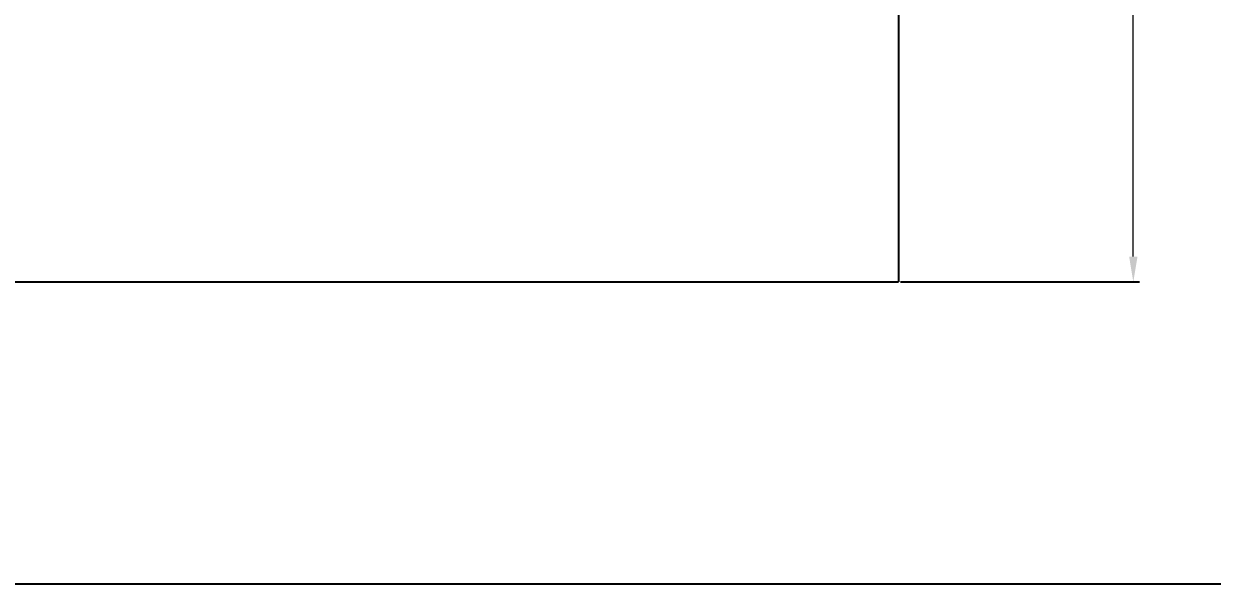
# Model space of a CAD drawing. Header units: inches. Extents: x -7545 to -4445, y -11039 to -8939.
# Drawn here: x -5875 to -4935, y -11039 to -10596 of the extents above; entities that cross this region are included whole.
import ezdxf

# ---------------------------------------------------------------- set-up
doc = ezdxf.new("R2010")
doc.units = ezdxf.units.IN
doc.header["$LTSCALE"] = 50
doc.header["$MEASUREMENT"] = 0
doc.layers.add('1', color=1, linetype='Continuous')
doc.layers.add('5', color=5, linetype='Continuous')
doc.styles.get("Standard").update_dxf_attribs({"font": 'txt.shx', "bigfont": 'whgtxt.shx'})
doc.dimstyles.get("Standard").update_dxf_attribs({"dimtxt": 20, "dimasz": 20, "dimexe": 5, "dimexo": 1.5, "dimgap": 10, "dimtad": 0, "dimtoh": 1, "dimdec": 0, "dimzin": 0, "dimdsep": 46, "dimtxsty": 'Standard', "dimcen": 0, "dimclrd": 3, "dimclre": 3, "dimclrt": 2, "dimadec": 0, "dimazin": 3, "dimtfac": 1, "dimtdec": 0, "dimtofl": 0, "dimtmove": 0, "dimatfit": 3, "dimfxl": 0, "dimtolj": 1, "dimtzin": 0, "dimlwd": 0, "dimlwe": 25, "dimarcsym": 0})

# ---------------------------------------------------------------- blocks, each defined once
blk = doc.blocks.new('*D18')
at = {"color": 3, "linetype": 'Continuous', "lineweight": 25}
for p, q in [((-5138.14, -10119.89), (-4992.13, -10119.89)), ((-5181.44, -10800.24), (-4992.13, -10800.24))]:
    blk.add_line(p, q, dxfattribs=at)
at = {"color": 3, "linetype": 'Continuous', "lineweight": 0}
for p, q in [((-4997.13, -10139.89), (-4997.13, -10440.07)), ((-4997.13, -10780.24), (-4997.13, -10480.07))]:
    blk.add_line(p, q, dxfattribs=at)
at = {"color": 3}
for points in [[(-5000.46, -10139.89), (-4993.79, -10139.89), (-4997.13, -10119.89)], [(-5000.46, -10780.24), (-4993.79, -10780.24), (-4997.13, -10800.24)]]:
    blk.add_solid(points, dxfattribs=at)
at = {"layer": 'DEFPOINTS', "color": 0}
for p in [(-5139.64, -10119.89), (-5182.94, -10800.24), (-4997.13, -10800.24)]:
    blk.add_point(p, dxfattribs=at)
at = {"color": 2, "insert": (-4997.13, -10460.07), "char_height": 20, "attachment_point": 5}
blk.add_mtext('\\A1;680', dxfattribs=at)

msp = doc.modelspace()

# ---------------------------------------------------------------- linework, layer by layer
msp.add_line((-5182.94, -10177.55), (-5182.94, -10800.24))
at = {"layer": '1'}
for p in [(-5182.94, -9900.24), (-6954.07, -10800.24)]:
    msp.add_line(p, (-5182.94, -10800.24), dxfattribs=at)
at = {"layer": '5', "color": 212}
msp.add_lwpolyline([(-7544.61, -8939.45), (-4444.61, -8939.45), (-4444.61, -11039.45), (-7544.61, -11039.45)], close=True, dxfattribs=at)

# ---------------------------------------------------------------- dimensions: what is measured, and where the dimension line sits
dim = msp.add_linear_dim(base=(-4997.13, -10800.24), p1=(-5139.64, -10119.89), p2=(-5182.94, -10800.24), angle=90, dimstyle='Standard', override={"dimtih": 1, "dimarcsym": 1})
dim.commit()
dim.dimension.update_dxf_attribs({"geometry": '*D18', "text_midpoint": (-4997.13, -10460.07), "dimtype": 160})

doc.saveas('drawing.dxf')
